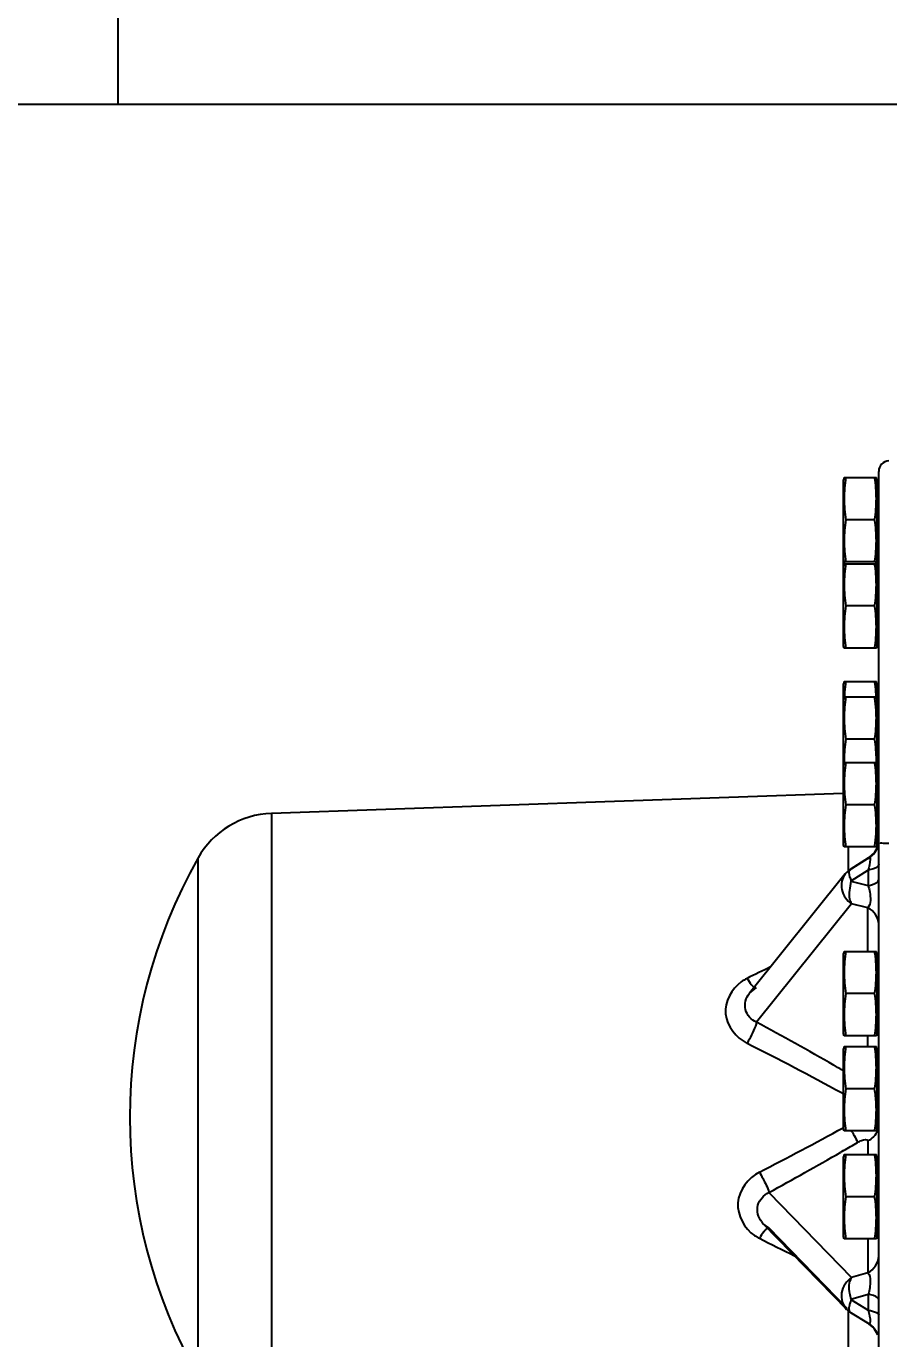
# Model space of a CAD drawing. Header units: millimetres. Extents: x 0 to 10500, y 0 to 7425.
# Drawn here: x 2226.6 to 2471.9, y 2016.7 to 2390.1 of the extents above; entities that cross this region are included whole.
import ezdxf

# ---------------------------------------------------------------- set-up
doc = ezdxf.new("R2010")
doc.units = ezdxf.units.MM
doc.header["$LTSCALE"] = 577.5
doc.layers.get('0').update_dxf_attribs({"linetype": 'CONTINUOUS'})
doc.layers.add('02___PRT_ALL_AXES', color=7, linetype='CONTINUOUS')
doc.styles.add('TEXTSTYLE_2', font='txt', dxfattribs={"width": 0.8})
doc.dimstyles.new('DIMSTYLE_1', dxfattribs={"dimtxt": 75, "dimasz": 3.5, "dimexe": 1.5, "dimexo": 1.5, "dimgap": 18.75, "dimtad": 1, "dimdec": 1, "dimtxsty": 'TEXTSTYLE_2', "dimblk": '_FILLED', "dimblk1": '_FILLED', "dimblk2": '_FILLED', "dimcen": 0.09, "dimadec": 1, "dimazin": 2, "dimtp": 0.1, "dimtm": 0.1, "dimtfac": 1, "dimtdec": 1, "dimtofl": 0, "dimtmove": 0, "dimatfit": 3, "dimldrblk": '_FILLED', "dimfxl": 1, "dimtolj": 1, "dimarcsym": 0})

# ---------------------------------------------------------------- blocks, each defined once
blk = doc.blocks.new('_FILLED')
at = {"color": 0, "linetype": 'ByBlock'}
blk.add_solid([(0, 0), (-1, 0.21), (-1, -0.21)], dxfattribs=at)
blk = doc.blocks.new('*D7')
at = {"color": 2, "linetype": 'Continuous', "transparency": 16777216}
for p, q in [((766.71, 2608.73), (681.85, 2608.73)), ((683.35, 2608.73), (683.35, 2129.73)), ((976.56, 2608.73), (818.98, 2608.73)), ((683.35, 1650.73), (683.35, 2129.73)), ((2711.14, 1650.73), (681.85, 1650.73))]:
    blk.add_line(p, q, dxfattribs=at)
at = {"color": 2, "linetype": 'Continuous', "transparency": 16777216, "xscale": 3.5, "yscale": 3.5, "zscale": 3.5}
for p, rotation in [((683.35, 2608.73), 90), ((683.35, 1650.73), 270)]:
    blk.add_blockref('_FILLED', p, dxfattribs=dict(at, rotation=rotation))
at = {"color": 2, "linetype": 'Continuous', "transparency": 16777216, "insert": (589.6, 2129.73), "char_height": 75, "width": 180, "attachment_point": 2, "rotation": 90, "line_spacing_factor": 0.9, "style": 'TEXTSTYLE_2'}
blk.add_mtext('958', dxfattribs=at)
blk = doc.blocks.new('*D8')
at = {"color": 2, "linetype": 'Continuous', "transparency": 16777216}
for p, q in [((2711.14, 2533.73), (889.89, 2533.73)), ((891.39, 2533.73), (891.39, 2129.73)), ((891.39, 1725.73), (891.39, 2129.73)), ((2711.14, 1725.73), (889.89, 1725.73))]:
    blk.add_line(p, q, dxfattribs=at)
at = {"color": 2, "linetype": 'Continuous', "transparency": 16777216, "xscale": 3.5, "yscale": 3.5, "zscale": 3.5}
for p, rotation in [((891.39, 2533.73), 90), ((891.39, 1725.73), 270)]:
    blk.add_blockref('_FILLED', p, dxfattribs=dict(at, rotation=rotation))
at = {"color": 2, "linetype": 'Continuous', "transparency": 16777216, "insert": (797.64, 2129.73), "char_height": 75, "width": 180, "attachment_point": 2, "rotation": 90, "line_spacing_factor": 0.9, "style": 'TEXTSTYLE_2'}
blk.add_mtext('808', dxfattribs=at)
blk = doc.blocks.new('*D9')
at = {"color": 2, "linetype": 'Continuous', "transparency": 16777216}
for p, q in [((747.82, 2633.73), (501.66, 2633.73)), ((503.16, 2633.73), (503.16, 2129.73)), ((503.16, 1625.73), (503.16, 2129.73)), ((2586.14, 1625.73), (501.66, 1625.73))]:
    blk.add_line(p, q, dxfattribs=at)
at = {"color": 2, "linetype": 'Continuous', "transparency": 16777216, "xscale": 3.5, "yscale": 3.5, "zscale": 3.5}
for p, rotation in [((503.16, 2633.73), 90), ((503.16, 1625.73), 270)]:
    blk.add_blockref('_FILLED', p, dxfattribs=dict(at, rotation=rotation))
at = {"color": 2, "linetype": 'Continuous', "transparency": 16777216, "insert": (409.41, 2129.73), "char_height": 75, "width": 240, "attachment_point": 2, "rotation": 90, "line_spacing_factor": 0.9, "style": 'TEXTSTYLE_2'}
blk.add_mtext('1008', dxfattribs=at)

msp = doc.modelspace()

# ---------------------------------------------------------------- linework, layer by layer
at = {"color": 7, "linetype": 'Continuous'}
msp.add_line((2252.62, 2487.57), (2252.63, 2367.93), dxfattribs=at)
at = {"color": 6, "linetype": 'Continuous'}
for p, q in [((2469.08, 1932.96), (2469.08, 2263.5)), ((2459.25, 2261.73), (2459.08, 2261.09)), ((2459.08, 2238.38), (2459.08, 2261.08)), ((2459.25, 2261.73), (2468.41, 2261.73)), ((2468.58, 2261.09), (2468.41, 2261.73)), ((2468.58, 2261.09), (2468.58, 2213.87)), ((2469.08, 2261.09), (2468.58, 2261.09)), ((2467.91, 2249.73), (2459.75, 2249.73)), ((2459.25, 2237.73), (2459.08, 2238.37)), ((2459.08, 2236.59), (2459.08, 2238.37)), ((2459.25, 2237.23), (2459.08, 2236.59)), ((2468.41, 2237.73), (2459.25, 2237.73)), ((2459.25, 2237.23), (2468.41, 2237.23)), ((2468.58, 2238.37), (2468.41, 2237.73)), ((2468.58, 2236.59), (2468.41, 2237.23)), ((2469.08, 2238.37), (2468.58, 2238.37)), ((2459.08, 2213.88), (2459.08, 2236.58)), ((2469.08, 2236.59), (2468.58, 2236.59)), ((2467.91, 2225.23), (2459.75, 2225.23)), ((2459.25, 2213.23), (2459.08, 2213.87)), ((2468.41, 2213.23), (2459.25, 2213.23)), ((2468.58, 2213.87), (2468.41, 2213.23)), ((2469.08, 2213.87), (2468.58, 2213.87)), ((2459.25, 2203.73), (2459.08, 2203.09)), ((2459.25, 2203.73), (2468.41, 2203.73)), ((2468.58, 2203.09), (2468.41, 2203.73)), ((2459.08, 2198.69), (2459.08, 2203.08)), ((2468.58, 2203.09), (2468.58, 2157.27)), ((2469.08, 2203.09), (2468.58, 2203.09)), ((2459.25, 2199.33), (2459.08, 2198.69)), ((2459.08, 2180.04), (2459.08, 2198.68)), ((2459.25, 2199.33), (2468.41, 2199.33)), ((2468.58, 2198.69), (2468.41, 2199.33)), ((2469.08, 2198.69), (2468.58, 2198.69)), ((2467.91, 2187.33), (2459.75, 2187.33)), ((2459.25, 2180.63), (2459.08, 2179.99)), ((2459.08, 2157.28), (2459.08, 2179.98)), ((2459.25, 2180.63), (2468.41, 2180.63)), ((2468.58, 2179.99), (2468.41, 2180.63)), ((2469.08, 2179.99), (2468.58, 2179.99)), ((2458.97, 2171.87), (2296.37, 2166.19)), ((2296.37, 2166.19), (2296.37, 2005.44)), ((2467.91, 2168.63), (2459.75, 2168.63)), ((2459.25, 2156.63), (2459.08, 2157.27)), ((2468.41, 2156.63), (2459.25, 2156.63)), ((2460.39, 2156.63), (2460.39, 2149.77)), ((2467.74, 2154.92), (2466.3, 2153.64)), ((2468.73, 2156.69), (2467.74, 2154.92)), ((2468.58, 2157.27), (2468.41, 2156.63)), ((2469.08, 2157.27), (2468.58, 2157.27)), ((2468.83, 2157.27), (2468.73, 2156.69)), ((2275.47, 2153.5), (2275.47, 2005.96)), ((2461.04, 2150.29), (2466.27, 2153.62)), ((2465.98, 2153.32), (2461.37, 2150.39)), ((2465.98, 2153.32), (2466.3, 2153.64)), ((2466.3, 2153.64), (2466.31, 2153.64)), ((2459.57, 2148.97), (2432.3, 2114.99)), ((2460.65, 2150.01), (2459.57, 2148.97)), ((2461.04, 2150.29), (2460.65, 2150.01)), ((2466.08, 2150.03), (2461.15, 2146.89)), ((2466.08, 2150.03), (2466.08, 2145.65)), ((2461.15, 2146.89), (2466.08, 2145.65)), ((2461.37, 2140.49), (2434.31, 2106.77)), ((2465.98, 2139.33), (2461.37, 2140.49)), ((2465.98, 2126.93), (2465.98, 2139.33)), ((2459.25, 2126.93), (2459.08, 2126.29)), ((2459.08, 2103.58), (2459.08, 2126.28)), ((2459.25, 2126.93), (2468.41, 2126.93)), ((2468.58, 2126.29), (2468.41, 2126.93)), ((2468.58, 2126.29), (2468.58, 2103.57)), ((2469.08, 2126.29), (2468.58, 2126.29)), ((2432.29, 2114.99), (2432.3, 2114.99)), ((2432.3, 2114.99), (2434.31, 2116.67)), ((2467.91, 2114.93), (2459.75, 2114.93)), ((2459.25, 2102.93), (2459.08, 2103.57)), ((2468.41, 2102.93), (2459.25, 2102.93)), ((2465.98, 2099.83), (2465.98, 2102.93)), ((2468.58, 2103.57), (2468.41, 2102.93)), ((2469.08, 2103.57), (2468.58, 2103.57)), ((2459.25, 2099.83), (2459.08, 2099.19)), ((2459.08, 2076.48), (2459.08, 2099.18)), ((2459.25, 2099.83), (2468.41, 2099.83)), ((2468.58, 2099.19), (2468.41, 2099.83)), ((2468.58, 2099.19), (2468.58, 2076.47)), ((2469.08, 2099.19), (2468.58, 2099.19)), ((2467.91, 2087.83), (2459.75, 2087.83)), ((2458.45, 2086.66), (2459.08, 2086.32)), ((2459.25, 2075.83), (2459.08, 2076.47)), ((2468.58, 2076.47), (2468.41, 2075.83)), ((2469.08, 2076.47), (2468.58, 2076.47)), ((2468.41, 2075.83), (2459.25, 2075.83)), ((2465.98, 2072.98), (2465.98, 2069.13)), ((2459.09, 2070.27), (2458.3, 2069.82)), ((2459.25, 2069.13), (2459.08, 2068.49)), ((2459.25, 2069.13), (2468.41, 2069.13)), ((2468.58, 2068.49), (2468.41, 2069.13)), ((2459.08, 2045.78), (2459.08, 2068.48)), ((2468.58, 2068.49), (2468.58, 2045.77)), ((2469.08, 2068.49), (2468.58, 2068.49)), ((2437.82, 2058.32), (2461.37, 2034.1)), ((2467.91, 2057.13), (2459.75, 2057.13)), ((2436.24, 2049.44), (2436.23, 2049.44)), ((2437.82, 2048.23), (2436.24, 2049.44)), ((2436.25, 2049.43), (2459.97, 2025.03)), ((2460.18, 2025.24), (2437.82, 2048.23)), ((2459.25, 2045.13), (2459.08, 2045.77)), ((2468.41, 2045.13), (2459.25, 2045.13)), ((2465.98, 2045.13), (2465.98, 2035.45)), ((2468.58, 2045.77), (2468.41, 2045.13)), ((2469.08, 2045.77), (2468.58, 2045.77)), ((2465.98, 2035.45), (2461.37, 2034.1)), ((2466.08, 2029.3), (2461.15, 2027.85)), ((2461.15, 2027.85), (2466.08, 2024.84)), ((2466.08, 2029.3), (2466.08, 2024.84)), ((2459.97, 2025.03), (2460.17, 2024.83)), ((2460.17, 2024.83), (2461.13, 2024.1)), ((2460.39, 2025.03), (2460.39, 2013.53)), ((2466.17, 2021.02), (2461.13, 2024.1)), ((2465.98, 2021.19), (2461.37, 2024.01)), ((2466.21, 2020.99), (2465.98, 2021.19)), ((2466.22, 2020.99), (2466.21, 2020.99)), ((2466.21, 2020.99), (2467.7, 2019.7)), ((2467.7, 2019.7), (2468.72, 2017.9))]:
    msp.add_line(p, q, dxfattribs=at)
for centre, radius, start, end in [((2472.08, 2263.5), 3, 93, 180), ((2494.45, 2255.73), 35.19, 175.1439, 184.854), ((2433.21, 2255.73), 35.19, 355.1438, 4.8539), ((2494.45, 2243.73), 35.19, 175.1439, 184.854), ((2433.21, 2243.73), 35.19, 355.1438, 4.8539), ((2493.83, 2236.3), 34.58, 177.6278, 178.4575), ((2433.83, 2236.3), 34.58, 1.5399, 2.3721), ((2494.45, 2231.23), 35.19, 175.1439, 184.854), ((2433.21, 2231.23), 35.19, 355.1438, 4.8539), ((2494.45, 2219.23), 35.19, 175.1439, 184.854), ((2433.21, 2219.23), 35.19, 355.1438, 4.8539), ((2495.76, 2197.6), 36.51, 175.1232, 177.2908), ((2431.9, 2197.6), 36.51, 2.7092, 4.8749), ((2494.45, 2193.33), 35.19, 175.1439, 184.854), ((2419.28, 2191.79), 49.21, 7.2668, 8.8156), ((2427.19, 2192.78), 41.24, 4.8992, 7.2815), ((2433.21, 2193.33), 35.19, 355.1438, 4.8539), ((2494.4, 2181.29), 35.15, 175.0794, 179.9412), ((2492.59, 2181.33), 33.34, 180.0024, 181.2046), ((2433.26, 2181.29), 35.15, 0.0571, 4.9186), ((2435.07, 2181.33), 33.34, 358.7931, 359.996), ((2494.45, 2174.63), 35.19, 175.1439, 184.854), ((2433.21, 2174.63), 35.19, 355.1438, 4.8539), ((2297.24, 2141.2), 25, 92, 150.5406), ((2494.45, 2162.63), 35.19, 175.1439, 184.854), ((2433.21, 2162.63), 35.19, 355.1438, 4.8539), ((2427.18, 2163.17), 41.25, 352.7137, 355.0986), ((2419.27, 2164.17), 49.22, 351.1845, 352.7287), ((2463.24, 2158.49), 5.84, 340.7451, 347.3041), ((2406.08, 2079.73), 150, 150.5406, 209.4594), ((3659.97, -391.77), 2795.35, 115.91456, 116.06732), ((2494.45, 2120.93), 35.19, 175.1439, 184.854), ((2433.21, 2120.93), 35.19, 355.1438, 4.8539), ((2494.45, 2108.93), 35.19, 175.1439, 184.854), ((2433.21, 2108.93), 35.19, 355.1438, 4.8539), ((2000.06, 1299.34), 916.79, 60.15005, 61.72793), ((2027.59, 1298.68), 898.09, 61.33118, 63.26435), ((2494.45, 2093.83), 35.19, 175.1439, 184.854), ((2433.21, 2093.83), 35.19, 355.1438, 4.8539), ((2025.96, 1344.84), 864.44, 59.93111, 60.13836), ((2421.77, 2080.64), 46.7, 6.1753, 8.8523), ((2494.45, 2081.83), 35.19, 175.1439, 184.854), ((2428.98, 2081.46), 39.44, 4.872, 6.1259), ((2433.21, 2081.83), 35.19, 355.1438, 4.8539), ((1965.24, 2981.15), 1030.4, 297.13118, 298.62892), ((2463.97, 2077.78), 5.11, 337.8214, 344.9157), ((1960.4, 2933.62), 997.03, 300.01143, 300.2769), ((2360.49, 2018.85), 115.85, 29.2772, 29.4519), ((1938.2, 2972.32), 1041.64, 298.66231, 299.9543), ((2494.45, 2063.13), 35.19, 175.1439, 184.854), ((2433.21, 2063.13), 35.19, 355.1438, 4.8539), ((2494.45, 2051.13), 35.19, 175.1439, 184.854), ((2433.21, 2051.13), 35.19, 355.1438, 4.8539), ((2440.72, 2053.81), 6.26, 218.1141, 224.2726), ((2441.71, 2057.97), 14.29, 236.311, 242.5967), ((4185.53, 5542.43), 3910.74, 243.41099, 243.57438), ((2463.78, 2028.79), 5.35, 224.5932, 240.6365)]:
    msp.add_arc(centre, radius, start, end, dxfattribs=at)
for points in [[(2459.75, 2261.73), (2459.59, 2260.73), (2459.47, 2259.72), (2459.38, 2258.71)], [(2468.28, 2258.71), (2468.19, 2259.72), (2468.06, 2260.73), (2467.91, 2261.73)], [(2459.38, 2252.75), (2459.47, 2251.74), (2459.59, 2250.73), (2459.75, 2249.73)], [(2467.91, 2249.73), (2468.06, 2250.73), (2468.19, 2251.74), (2468.28, 2252.75)], [(2459.75, 2249.73), (2459.59, 2248.73), (2459.47, 2247.72), (2459.38, 2246.71)], [(2468.28, 2246.71), (2468.19, 2247.72), (2468.06, 2248.73), (2467.91, 2249.73)], [(2459.38, 2240.75), (2459.47, 2239.74), (2459.59, 2238.73), (2459.75, 2237.73)], [(2467.91, 2237.73), (2468.06, 2238.73), (2468.19, 2239.74), (2468.28, 2240.75)], [(2459.75, 2237.23), (2459.59, 2236.23), (2459.47, 2235.22), (2459.38, 2234.21)], [(2468.28, 2234.21), (2468.19, 2235.22), (2468.06, 2236.23), (2467.91, 2237.23)], [(2459.38, 2228.25), (2459.47, 2227.24), (2459.59, 2226.23), (2459.75, 2225.23)], [(2467.91, 2225.23), (2468.06, 2226.23), (2468.19, 2227.24), (2468.28, 2228.25)], [(2459.75, 2225.23), (2459.59, 2224.23), (2459.47, 2223.22), (2459.38, 2222.21)], [(2468.28, 2222.21), (2468.19, 2223.22), (2468.06, 2224.23), (2467.91, 2225.23)], [(2459.38, 2216.25), (2459.47, 2215.24), (2459.59, 2214.23), (2459.75, 2213.23)], [(2467.91, 2213.23), (2468.06, 2214.23), (2468.19, 2215.24), (2468.28, 2216.25)], [(2459.75, 2203.73), (2459.59, 2202.73), (2459.47, 2201.72), (2459.38, 2200.71)], [(2468.28, 2200.71), (2468.19, 2201.72), (2468.06, 2202.73), (2467.91, 2203.73)], [(2459.75, 2199.33), (2459.59, 2198.33), (2459.47, 2197.32), (2459.38, 2196.31)], [(2459.38, 2190.35), (2459.47, 2189.34), (2459.59, 2188.33), (2459.75, 2187.33)], [(2467.91, 2187.33), (2468.06, 2188.33), (2468.19, 2189.34), (2468.28, 2190.35)], [(2459.75, 2187.33), (2459.59, 2186.33), (2459.47, 2185.32), (2459.38, 2184.31)], [(2468.28, 2184.31), (2468.19, 2185.32), (2468.06, 2186.33), (2467.91, 2187.33)], [(2459.75, 2180.63), (2459.59, 2179.63), (2459.47, 2178.62), (2459.38, 2177.61)], [(2468.28, 2177.61), (2468.19, 2178.62), (2468.06, 2179.63), (2467.91, 2180.63)], [(2459.38, 2171.65), (2459.47, 2170.64), (2459.59, 2169.63), (2459.75, 2168.63)], [(2467.91, 2168.63), (2468.06, 2169.63), (2468.19, 2170.64), (2468.28, 2171.65)], [(2459.75, 2168.63), (2459.59, 2167.63), (2459.47, 2166.62), (2459.38, 2165.61)], [(2468.28, 2165.61), (2468.19, 2166.62), (2468.06, 2167.63), (2467.91, 2168.63)], [(2459.38, 2159.65), (2459.47, 2158.64), (2459.59, 2157.63), (2459.75, 2156.63)], [(2467.61, 2154.62), (2468.11, 2155.18), (2468.5, 2155.85), (2468.75, 2156.56)], [(2465.98, 2153.32), (2466.59, 2153.65), (2467.15, 2154.1), (2467.61, 2154.62)], [(2461.09, 2150.24), (2460.51, 2149.92), (2459.98, 2149.48), (2459.57, 2148.97)], [(2469.08, 2134.69), (2469.08, 2136.55), (2467.65, 2138.51), (2465.98, 2139.33)], [(2459.75, 2126.93), (2459.59, 2125.93), (2459.47, 2124.92), (2459.38, 2123.91)], [(2468.28, 2123.91), (2468.19, 2124.92), (2468.06, 2125.93), (2467.91, 2126.93)], [(2431.62, 2119.23), (2431.04, 2118.94), (2430.49, 2118.61), (2429.96, 2118.24)], [(2431.62, 2119.23), (2431.99, 2118.63), (2432.39, 2118.04), (2432.84, 2117.5)], [(2459.38, 2117.95), (2459.47, 2116.94), (2459.59, 2115.93), (2459.75, 2114.93)], [(2467.91, 2114.93), (2468.06, 2115.93), (2468.19, 2116.94), (2468.28, 2117.95)], [(2459.75, 2114.93), (2459.59, 2113.93), (2459.47, 2112.92), (2459.38, 2111.91)], [(2468.28, 2111.91), (2468.19, 2112.92), (2468.06, 2113.93), (2467.91, 2114.93)], [(2459.38, 2105.95), (2459.47, 2104.94), (2459.59, 2103.93), (2459.75, 2102.93)], [(2467.91, 2102.93), (2468.06, 2103.93), (2468.19, 2104.94), (2468.28, 2105.95)], [(2459.75, 2099.83), (2459.59, 2098.83), (2459.47, 2097.82), (2459.38, 2096.81)], [(2468.28, 2096.81), (2468.19, 2097.82), (2468.06, 2098.83), (2467.91, 2099.83)], [(2459.38, 2090.85), (2459.47, 2089.84), (2459.59, 2088.83), (2459.75, 2087.83)], [(2459.75, 2087.83), (2459.59, 2086.83), (2459.47, 2085.82), (2459.38, 2084.81)], [(2467.91, 2087.83), (2468.06, 2088.83), (2468.19, 2089.84), (2468.28, 2090.85)], [(2459.38, 2078.85), (2459.47, 2077.84), (2459.59, 2076.83), (2459.75, 2075.83)], [(2467.91, 2075.83), (2468.06, 2076.83), (2468.19, 2077.84), (2468.28, 2078.85)], [(2467.62, 2074.19), (2467.15, 2073.7), (2466.59, 2073.28), (2465.98, 2072.98)], [(2468.7, 2075.86), (2468.45, 2075.24), (2468.08, 2074.67), (2467.62, 2074.19)], [(2459.75, 2069.13), (2459.59, 2068.13), (2459.47, 2067.12), (2459.38, 2066.11)], [(2468.28, 2066.11), (2468.19, 2067.12), (2468.06, 2068.13), (2467.91, 2069.13)], [(2459.38, 2060.15), (2459.47, 2059.14), (2459.59, 2058.13), (2459.75, 2057.13)], [(2467.91, 2057.13), (2468.06, 2058.13), (2468.19, 2059.14), (2468.28, 2060.15)], [(2459.75, 2057.13), (2459.59, 2056.13), (2459.47, 2055.12), (2459.38, 2054.11)], [(2468.28, 2054.11), (2468.19, 2055.12), (2468.06, 2056.13), (2467.91, 2057.13)], [(2436.39, 2047.16), (2435.94, 2046.56), (2435.53, 2045.93), (2435.14, 2045.28)], [(2459.38, 2048.15), (2459.47, 2047.14), (2459.59, 2046.13), (2459.75, 2045.13)], [(2467.91, 2045.13), (2468.06, 2046.13), (2468.19, 2047.14), (2468.28, 2048.15)], [(2465.98, 2035.45), (2467.67, 2036.31), (2469.08, 2038.34), (2469.08, 2040.24)], [(2468.7, 2018.05), (2468.25, 2019.27), (2467.31, 2020.39), (2466.2, 2021.06)]]:
    msp.add_open_spline(points, degree=3, dxfattribs=at)
for points, knots in [([(2471.92, 2157.61), (2471.6, 2157.61), (2471.16, 2157.6), (2469.23, 2157.72), (2469.66, 2157.77)], [0, 0, 0, 0, 0.425053, 1, 1, 1, 1]), ([(2469.66, 2157.77), (2469.68, 2157.77), (2469.74, 2157.77), (2469.79, 2157.78), (2469.82, 2157.78)], [0, 0, 0, 0, 0.462534, 1, 1, 1, 1]), ([(2466.31, 2153.65), (2466.89, 2154.04), (2466.42, 2151.31), (2466.22, 2150.53), (2466.08, 2150.03)], [0, 0, 0, 0, 0.570301, 1, 1, 1, 1]), ([(2469.08, 2151.76), (2469.08, 2151.58), (2468.48, 2150.43), (2467.08, 2150.22), (2466.08, 2150.03)], [0, 0, 0, 0, 0.154497, 1, 1, 1, 1]), ([(2459.57, 2148.96), (2458.61, 2147.77), (2457.87, 2144.21), (2460, 2141.37), (2461.37, 2140.49)], [0, 0, 0, 0, 0.482993, 1, 1, 1, 1]), ([(2461.27, 2146.96), (2461.19, 2147.37), (2460.74, 2148.31), (2460.44, 2149.9), (2461.04, 2150.29)], [0, 0, 0, 0, 0.368335, 1, 1, 1, 1]), ([(2461.04, 2150.29), (2461.06, 2150.3), (2461.11, 2150.32), (2461.15, 2150.34), (2461.17, 2150.35)], [0, 0, 0, 0, 0.496637, 1, 1, 1, 1]), ([(2461.17, 2150.35), (2461.2, 2150.36), (2461.27, 2150.38), (2461.34, 2150.38), (2461.37, 2150.39)], [0, 0, 0, 0, 0.48803, 1, 1, 1, 1]), ([(2466.08, 2145.65), (2466.5, 2145.73), (2467.55, 2145.99), (2469.08, 2146.63), (2469.08, 2147.39)], [0, 0, 0, 0, 0.362148, 1, 1, 1, 1]), ([(2461.37, 2140.49), (2461.14, 2140.88), (2460.37, 2142.96), (2460.98, 2145.19), (2461.27, 2146.86)], [0, 0, 0, 0, 0.212542, 1, 1, 1, 1]), ([(2466.08, 2145.65), (2466.27, 2145.05), (2466.71, 2143.03), (2466.97, 2140.46), (2465.98, 2139.33)], [0, 0, 0, 0, 0.29529, 1, 1, 1, 1]), ([(2429.96, 2118.24), (2427.19, 2116.32), (2423.18, 2108.78), (2428.56, 2102.37), (2431.62, 2100.75)], [0, 0, 0, 0, 0.493045, 1, 1, 1, 1]), ([(2432.84, 2117.5), (2432.99, 2117.32), (2433.25, 2117.01), (2433.55, 2116.74), (2433.69, 2116.64)], [0, 0, 0, 0, 0.571564, 1, 1, 1, 1]), ([(2434.31, 2106.77), (2432.86, 2107.41), (2430.33, 2110.14), (2431.3, 2113.75), (2432.29, 2114.99)], [0, 0, 0, 0, 0.497561, 1, 1, 1, 1]), ([(2434.31, 2106.77), (2434.24, 2106.4), (2433.54, 2104.3), (2432.53, 2102.33), (2431.62, 2100.75)], [0, 0, 0, 0, 0.171969, 1, 1, 1, 1]), ([(2461.55, 2075.5), (2461.72, 2075.2), (2462.25, 2074.23), (2462.78, 2073.27), (2463.08, 2072.59)], [0, 0, 0, 0, 0.322536, 1, 1, 1, 1]), ([(2463.08, 2072.59), (2463.42, 2072.79), (2464.11, 2073.22), (2465.98, 2073.59), (2465.98, 2072.98)], [0, 0, 0, 0, 0.388228, 1, 1, 1, 1]), ([(2435.14, 2064.13), (2432, 2062.46), (2426.6, 2055.68), (2430.89, 2048.02), (2433.79, 2046.08)], [0, 0, 0, 0, 0.50508, 1, 1, 1, 1]), ([(2435.14, 2064.13), (2435.46, 2063.55), (2436.45, 2061.67), (2437.5, 2059.76), (2437.82, 2058.32)], [0, 0, 0, 0, 0.309674, 1, 1, 1, 1]), ([(2435.79, 2049.95), (2434.8, 2051.22), (2433.86, 2054.87), (2436.37, 2057.66), (2437.82, 2058.32)], [0, 0, 0, 0, 0.502799, 1, 1, 1, 1]), ([(2437.34, 2048.19), (2437.19, 2048.07), (2436.85, 2047.74), (2436.56, 2047.37), (2436.39, 2047.16)], [0, 0, 0, 0, 0.415939, 1, 1, 1, 1]), ([(2437.45, 2048.26), (2437.43, 2048.25), (2437.4, 2048.23), (2437.36, 2048.2), (2437.34, 2048.19)], [0, 0, 0, 0, 0.477584, 1, 1, 1, 1]), ([(2465.98, 2035.45), (2466.55, 2034.93), (2466.79, 2032.56), (2466.46, 2030.57), (2466.08, 2029.3)], [0, 0, 0, 0, 0.370488, 1, 1, 1, 1]), ([(2461.37, 2034.1), (2459.91, 2033.17), (2457.69, 2030.01), (2458.8, 2026.23), (2459.95, 2025.05)], [0, 0, 0, 0, 0.513716, 1, 1, 1, 1]), ([(2461.27, 2027.89), (2461.17, 2028.48), (2460.44, 2030.43), (2460.57, 2032.83), (2461.37, 2034.1)], [0, 0, 0, 0, 0.286302, 1, 1, 1, 1]), ([(2461.13, 2027.26), (2461.16, 2027.34), (2461.21, 2027.52), (2461.25, 2027.69), (2461.27, 2027.78)], [0, 0, 0, 0, 0.490026, 1, 1, 1, 1]), ([(2469.08, 2027.87), (2469.08, 2028.03), (2468.38, 2029.07), (2467.06, 2029.15), (2466.08, 2029.3)], [0, 0, 0, 0, 0.137679, 1, 1, 1, 1]), ([(2461.13, 2024.1), (2460.7, 2024.37), (2460.63, 2025.37), (2460.75, 2026.1), (2460.82, 2026.35)], [0, 0, 0, 0, 0.65513, 1, 1, 1, 1]), ([(2460.82, 2026.35), (2460.86, 2026.5), (2460.97, 2026.8), (2461.08, 2027.1), (2461.13, 2027.26)], [0, 0, 0, 0, 0.481345, 1, 1, 1, 1]), ([(2461.37, 2024.01), (2461.33, 2024.02), (2461.25, 2024.04), (2461.17, 2024.08), (2461.14, 2024.1)], [0, 0, 0, 0, 0.505893, 1, 1, 1, 1]), ([(2466.08, 2024.84), (2466.5, 2024.77), (2467.48, 2024.55), (2469.08, 2024.11), (2469.08, 2023.41)], [0, 0, 0, 0, 0.375412, 1, 1, 1, 1]), ([(2466.08, 2024.84), (2466.23, 2024.29), (2466.47, 2023.44), (2466.87, 2020.7), (2466.21, 2021.01)], [0, 0, 0, 0, 0.437899, 1, 1, 1, 1])]:
    msp.add_open_spline(points, degree=3, knots=knots, dxfattribs=at)
at = {"layer": '02___PRT_ALL_AXES', "color": 7, "linetype": 'Continuous'}
msp.add_line((2002.14, 2367.93), (2554.6, 2367.93), dxfattribs=at)

# ---------------------------------------------------------------- dimensions: what is measured, and where the dimension line sits
at = {"color": 2, "linetype": 'Continuous'}
for base, p1, p2, angle, text, picture, middle in [((503.16, 1625.73), (749.32, 2633.73), (2587.64, 1625.73), 270, '1008', '*D9', (503.16, 2131.6)), ((683.35, 2608.73), (2712.64, 1650.73), (978.06, 2608.73), 90, '958', '*D7', (683.35, 2131.6)), ((891.39, 1725.73), (2712.64, 2533.73), (2712.64, 1725.73), 270, '808', '*D8', (891.39, 2129.73))]:
    dim = msp.add_linear_dim(base=base, p1=p1, p2=p2, angle=angle, text=text, dimstyle='DIMSTYLE_1', dxfattribs=at)
    dim.commit()
    dim.dimension.update_dxf_attribs({"geometry": picture, "text_midpoint": middle, "dimtype": 160})

doc.saveas('drawing.dxf')
